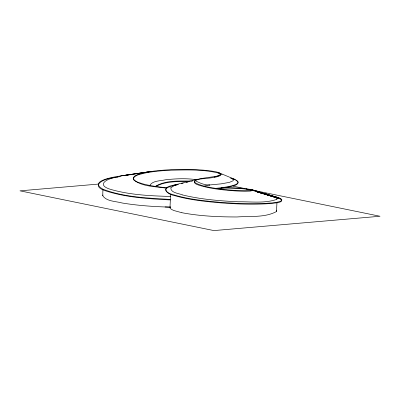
<?xml version="1.0" encoding="UTF-8"?>
<svg xmlns="http://www.w3.org/2000/svg" width="400" height="400" viewBox="0 0 400 400"><rect width="100%" height="100%" fill="white"/><g stroke="black" fill="none" stroke-linecap="round" stroke-linejoin="round"><path stroke-width="0.6" d="M102.93 189.44L102.735 195.68C106.42 201.545 115.84 201.215 122.09 202.99C138.03 205.625 154.195 206.685 170.335 207.14M209.615 185.3L209.625 184.96L221.06 183.865L229.5 182.34L233.06 180.785L233.355 179.995L232.62 179.105M170.58 194.755L169.98 207.835L170.2 206.79L169.94 207.51L170.175 208.255L171.48 209.4L173.905 210.54L181.885 212.71M276.475 211.545L276.965 202.605M102.735 195.68L103 194.95M276.695 211.05L276.53 210.17M170.795 187.85C170.62 192.98 178.92 193.305 182.52 194.935M166.13 188.185C155.29 186.34 142.405 186.91 133.485 179.74C132.255 177.28 135.17 175.485 137.155 174.79C142.695 172.615 148.655 171.81 154.52 171.025C170.975 169.155 187.625 168.925 204.14 170.205C205.205 170.46 226.39 171.74 218.79 175.67C210.43 178.1 177.44 178.99 205.51 186.495C216.34 188.855 227.41 190.005 238.475 190.57C242.23 190.715 246 190.845 249.755 190.57C250.46 190.645 253.295 190.14 251.36 189.515M155.03 186.58C165.285 180.095 178.795 181.08 190.575 181.035M170.815 187.82L173.715 185.885M221.07 188.04C231.09 188.17 241.235 188.06 251.11 189.955C253.64 190.715 249.785 191.245 248.93 191.135C244.18 191.375 239.42 191.15 234.68 190.87C222.785 189.965 210.755 188.83 199.305 185.305C190.2 182.775 195.375 179.155 201.725 178.88C202.45 178.53 227.705 177.325 218.33 173.04C203 169.25 186.94 169.88 171.265 170.195C162.49 170.62 153.695 171.31 145.065 173.03C141.085 174.195 135.84 174.5 133.31 178.205C134.285 182.135 139.815 182.635 143.065 183.93C151.07 186.025 159.31 187.045 167.535 187.8M276.46 211.565C264.69 217.9 250.02 215.955 237.03 216.97C218.595 216.955 200.05 216.16 181.905 212.715M276.86 199.33C277.69 198.125 275.525 197.505 274.725 197.155M220.16 189.12L221.385 188.075M155.425 186.6C165.485 181.07 177.805 181.58 189.005 181.435M276.845 199.35C264.68 203.615 251.06 201.58 238.35 201.79C219.65 200.905 200.84 199.38 182.6 194.955M204.095 186.22L206.425 185.39L209.625 184.96M174.02 185.765L174.665 185.53M169.985 186.71C160.345 189.16 169.33 194.84 174.275 195.535C188.81 199.79 203.965 201.34 218.99 202.735C235.14 204.01 251.38 204.69 267.57 203.745C269.06 203.205 285.865 203.375 280.695 199.13M175.005 185.42L175.73 185.195M170.355 186.585L171.145 186.34M214.27 177.045L215.245 176.755M215.73 176.605L220.45 175.19M171.565 186.225L172.435 185.99M176.505 184.975L176.91 184.87M197.645 179.175L172.455 185.48C162.77 187.015 164.48 192.605 172.845 194.55C188.085 199.33 204.12 200.83 219.955 202.305C236.785 203.565 253.725 204.305 270.58 203.005C273.485 203.03 288.645 201.02 278.28 197.68L264.525 193.535L279.51 198.1M173.035 185.84L178.435 184.49M181.435 183.74L183.235 183.29M186.23 182.535L188.03 182.085M191.03 181.335L192.83 180.885M172.455 185.48L177.615 184.435M173.365 185.765L173.85 185.655M112.66 177.88C103.745 178.82 89.475 185.765 105.81 190.92C126.56 197.6 148.615 198.765 170.24 199.945M117.725 177.065C106.895 178.235 94.51 185.275 112.385 189.875C131.325 195.05 151.14 195.91 170.675 196.455M113.365 177.73L114.085 177.585M174.86 185.44L175.385 185.335M118.42 176.93L119.13 176.79M115.57 177.3L116.33 177.16M117.11 177.02L117.9 176.885M149.26 171.765L122.07 175.735C117.005 176.525 87.245 180.4 103 189.235C124.365 197.315 147.695 198.015 170.255 199.435M119.52 176.62L120.355 176.495M122.07 175.735L151.53 171.42M120.37 175.985L147.105 172.135M125.615 175.265L130.3 174.73M214.81 188.41C219.515 188.11 251.005 184.71 232.005 178.4M216.965 188.695C222.745 188.075 228.565 187.33 234.135 185.595C236.475 185.39 240.205 182.385 236.65 180.76M132.245 174.535L133.235 174.44M98.38 184.085L20 190.845L213.905 230.585L380 216.26L252.155 190.06M209.55 184.965C204.415 185.255 199.605 182.89 195.135 180.665M223.94 187.535L240.71 188.13L251.245 189.48M169.58 207.12L165.045 206.975M272.7 196.35L273.71 196.55M233.195 186.175L244.815 188.555M246.04 188.805L247.26 189.06M274.195 196.655L277.935 197.58M197.03 179.8C186.645 178.13 176.005 178.66 165.58 179.77C160.42 181.025 152.095 180.51 149.645 185.845M272.23 196.405L272.93 196.595M231.025 178.13L231.525 178.265M257.735 192.065L262.44 193.475M267.145 194.88L271.26 196.11M272.44 196.465L279.49 198.61M256.545 191.705L262.415 193.46M263.23 193.705L265.025 194.24M265.935 194.51L278.265 198.19L277.92 198.085M263.825 193.345L278.28 197.68M265.145 193.725L250.865 189.375L266.13 194.105M253.235 190.61L250.845 189.885L280.485 199.025L279.765 198.71M256.815 191.695L278.905 198.4L278.59 198.295M273.89 196.875L274.18 196.97M233.33 179.33L233.74 179.47M230.465 178.09L230.775 178.2M218.785 172.695L235.23 179.53M218.765 173.2L222.055 174.57M231.34 178.43L231.835 178.655M235.845 180.325L236.4 180.615M232.06 178.765L232.45 178.995"/></g></svg>
